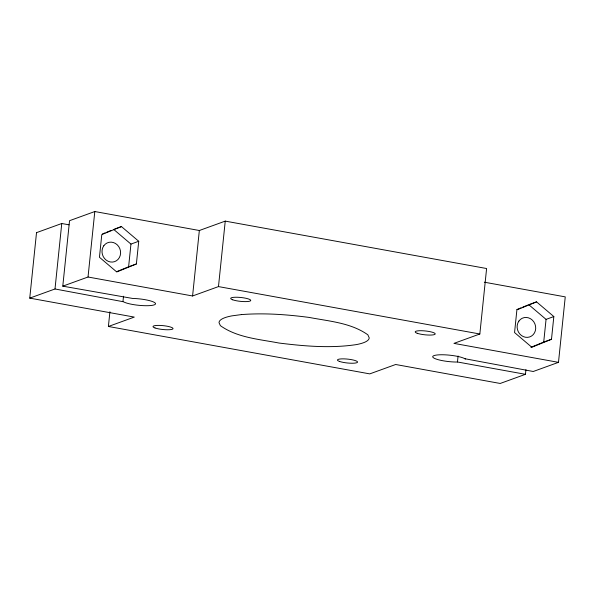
<?xml version="1.0" encoding="UTF-8"?>
<svg xmlns="http://www.w3.org/2000/svg" width="595" height="595" viewBox="0 0 595 595"><rect width="100%" height="100%" fill="white"/><g stroke="black" fill="none" stroke-linecap="round" stroke-linejoin="round"><path stroke-width="0.89" d="M109.919 311.721L108.394 326.476L134.292 317.09L29.75 298.125L36.518 232.66M29.75 298.125L55 288.977L61.761 223.512L69.02 224.821M55 288.977L123.388 301.754A16.786 3.228 5.9 0 0 145.128 305.704A16.786 3.228 5.9 0 0 154.291 302.379A16.786 3.228 5.9 0 0 132.536 298.437L62.787 286.158L69.548 220.693L94.798 211.537L199.704 230.57M62.787 286.158L88.03 277.01L94.798 211.545M122.987 301.308L123.507 296.228M116.65 271.655L128.609 266.783L130.952 244.084L113.66 229.395M121.432 226.576L101.797 234.571L99.447 257.263L116.746 271.967L136.381 263.964L138.732 241.265L121.432 226.576L114.523 229.075M88.03 277.01L192.579 295.975L199.34 230.503L225.245 221.117L486.606 268.524L479.838 333.996L453.94 343.382L558.482 362.348L565.25 296.875L484.337 282.194M192.579 295.975L218.477 286.589L225.245 221.117M558.482 362.348L533.239 371.496L464.851 358.718A16.786 3.228 5.9 0 0 443.104 354.769A16.786 3.228 5.9 0 0 433.941 358.086A16.786 3.228 5.9 0 0 455.696 362.035L457.466 361.983L458.083 355.996M465.253 359.164L465.327 358.465M108.394 326.476L369.763 373.883L395.66 364.497L500.202 383.463L525.452 374.315L525.928 369.703M530.904 347.301L543.711 342.08L546.061 319.381L528.762 304.685L536.541 301.866L553.833 316.562L551.491 339.262L531.848 347.264L514.556 332.56L516.899 309.861L536.541 301.866M102.556 233.909L105.114 232.868M106.825 232.169L111.094 230.436M516.81 309.556L521.079 307.816M522.789 307.124L527.906 305.034M36.518 232.652L61.761 223.504M130.952 244.084L138.732 241.265M128.609 266.783L136.381 263.964M546.061 319.381L553.833 316.562M543.711 342.08L551.491 339.262M218.477 286.589L479.838 333.996M457.466 361.983L525.452 374.315M241.339 314.599L231.931 315.863A75.431 14.525 5.9 0 0 219.027 322.683L220.381 325.666C237.279 337.707 259.204 339.232 279.033 343.04C304.595 346.201 330.686 348.462 356.308 344.609A75.431 14.525 5.9 0 0 369.205 337.796L367.851 334.807C350.961 322.773 329.035 321.24 309.207 317.433C286.738 314.495 263.979 312.836 241.339 314.599M232.727 299.813A10.085 1.941 5.9 0 0 249.967 301.107A10.085 1.941 5.9 0 0 239.473 297.366A10.085 1.941 5.9 0 0 232.727 299.813M417.221 333.274A10.085 1.941 5.9 0 0 434.462 334.568A10.085 1.941 5.9 0 0 423.967 330.835A10.085 1.941 5.9 0 0 417.221 333.274M155.027 327.964A10.085 1.941 5.9 0 0 172.267 329.258A10.085 1.941 5.9 0 0 161.773 325.524A10.085 1.941 5.9 0 0 155.027 327.964M339.514 361.433A10.085 1.941 5.9 0 0 356.755 362.727A10.085 1.941 5.9 0 0 346.26 358.986A10.085 1.941 5.9 0 0 339.514 361.433M518.922 321.04A10.078 9.193 70.1 0 0 525.4 337.246A10.078 9.193 70.1 0 0 534.927 323.94A10.078 9.193 70.1 0 0 518.922 321.04M103.813 245.742A10.078 9.193 70.1 0 0 110.291 261.956A10.078 9.193 70.1 0 0 119.818 248.643A10.078 9.193 70.1 0 0 103.813 245.742"/></g></svg>
